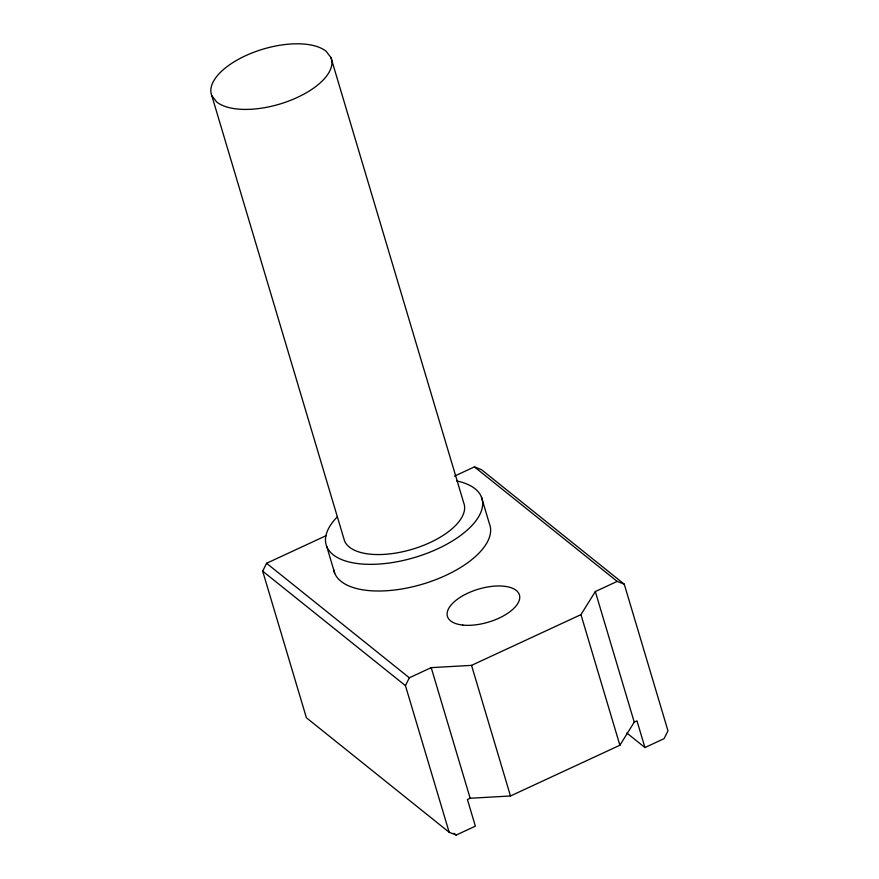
<?xml version="1.0" encoding="UTF-8"?>
<svg xmlns="http://www.w3.org/2000/svg" width="879" height="879" viewBox="0 0 879 879"><rect width="100%" height="100%" fill="white"/><g stroke="black" fill="none" stroke-linecap="round" stroke-linejoin="round"><path stroke-width="1.32" d="M454.52 476.121L474.429 466.892L481.494 469.683L624.266 584.183L667.963 730.79L664.084 738.657L644.944 747.535L636.989 720.879L634.253 722.153L619.882 745.238L510.479 795.978L470.155 798.253L467.419 799.516L475.363 826.172L456.212 835.05L449.158 832.259L306.386 717.747L262.678 571.152L266.568 563.285L326.307 535.575M449.158 832.259L405.45 685.653L409.328 677.786L431.215 667.644L471.54 665.37L580.953 614.63L595.325 591.545L617.201 581.393L624.266 584.183M474.429 466.892L617.201 581.393M626.826 733.009L644.944 747.535M266.568 563.285L409.328 677.786M262.678 571.152L405.45 685.653M454.08 833.336L456.212 835.05M330.943 57.498L326.087 51.246A62.596 28.71 -16.6 0 0 252.789 52.652A62.596 28.71 -16.6 0 0 211.828 95.723L344.524 540.86A62.596 28.71 -16.6 0 0 414.998 548.419A62.596 28.71 -16.6 0 0 463.64 502.623L330.943 57.498A62.596 28.71 -16.6 0 1 289.982 100.558A62.596 28.71 -16.6 0 1 216.684 101.975L211.828 95.723M595.325 591.545L634.253 722.153M580.953 614.63L619.882 745.238M481.406 496.921L489.35 523.576A81.275 37.281 -16.6 0 1 422.403 584.205A81.275 37.281 -16.6 0 1 333.69 569.702M471.54 665.37L510.479 795.978M431.215 667.644L470.155 798.253M326.768 546.551L334.712 573.207M456.805 480.967A81.275 37.281 -16.6 0 1 465.43 531.663A81.275 37.281 -16.6 0 1 358.654 563.692A81.275 37.281 -16.6 0 1 337.349 516.797M462.783 625.079A37.555 17.228 -16.6 0 0 519.632 598.709A37.555 17.228 -16.6 0 0 467.837 593.16A37.555 17.228 -16.6 0 0 462.783 625.079"/></g></svg>
